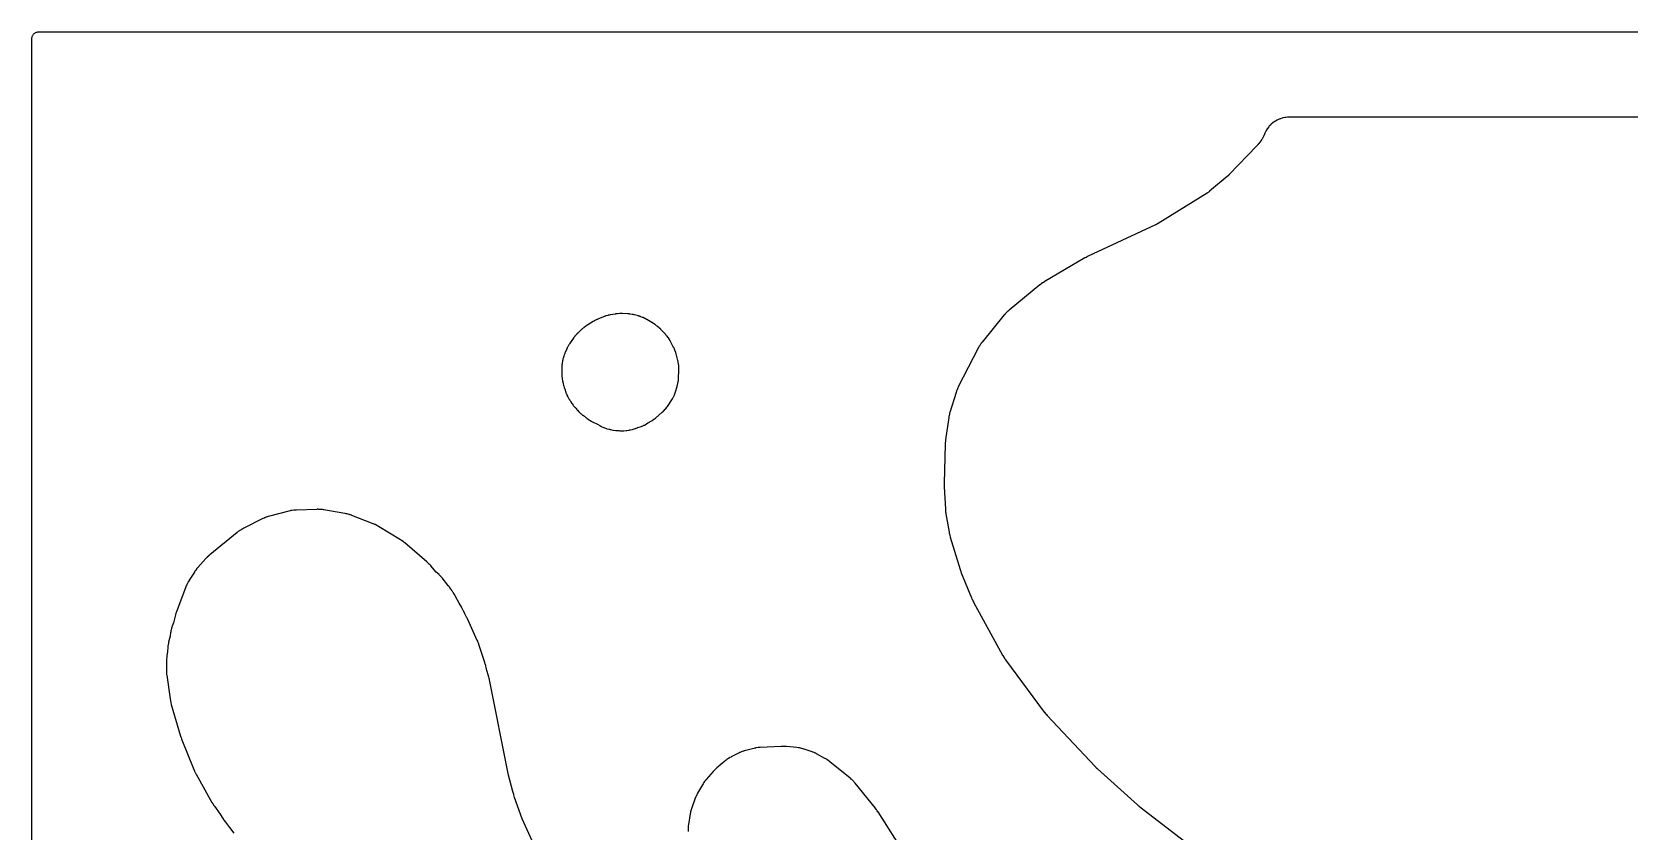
# Model space of a CAD drawing. Header units: millimetres. Extents: x 0 to 300, y 0 to 300.
# Drawn here: x -0.1 to 150, y 225 to 300.1 of the extents above; entities that cross this region are included whole.
import ezdxf

# ---------------------------------------------------------------- set-up
doc = ezdxf.new("R2010")
doc.units = ezdxf.units.MM
doc.layers.add('CUT', color=7, linetype='CONTINUOUS')

msp = doc.modelspace()

# ---------------------------------------------------------------- linework, layer by layer
at = {"layer": 'CUT'}
for points in [[(-0.0625, 1.4375), (-0.0625, 298.5625), (-0.0625, 299.4478), (-0.0589, 299.5212), (-0.0503, 299.5794), (-0.036, 299.6365), (-0.0162, 299.6918), (0.009, 299.745), (0.0392, 299.7954), (0.0743, 299.8427), (0.1137, 299.8863), (0.1573, 299.9257), (0.2046, 299.9608), (0.255, 299.991), (0.3082, 300.0162), (0.3635, 300.036), (0.4206, 300.0503), (0.4788, 300.0589), (0.5522, 300.0625), (1.4375, 300.0625), (298.512, 300.0625)], [(177.7027, 292.0625), (118.119, 292.0625), (118.1038, 292.0623), (118.005, 292.0598), (117.9898, 292.0592), (117.9305, 292.0562), (117.9002, 292.0539), (117.7456, 292.0382), (117.7063, 292.0342), (117.6462, 292.025), (117.458, 291.9863), (117.3991, 291.971), (117.2157, 291.9135), (117.1587, 291.8923), (116.9821, 291.8165), (116.9275, 291.7897), (116.7595, 291.6964), (116.7079, 291.6643), (116.5502, 291.5544), (116.5021, 291.5172), (116.3563, 291.392), (116.3123, 291.3501), (116.1799, 291.2107), (116.1403, 291.1646), (116.0227, 291.0125), (115.988, 290.9626), (115.8864, 290.7995), (115.8569, 290.7463), (115.7712, 290.5713), (115.7585, 290.5437), (115.7351, 290.4891), (115.7293, 290.4751), (115.6926, 290.3833), (115.6872, 290.3691), (115.6851, 290.3635), (115.6705, 290.3266), (115.6423, 290.2595), (115.6083, 290.1878), (115.5836, 290.1411), (115.5435, 290.0726), (115.5059, 290.0147), (115.4772, 289.9731), (115.4702, 289.9635), (115.4638, 289.9548), (115.1835, 289.5807), (115.1752, 289.5698), (115.1556, 289.5444), (115.1471, 289.5336), (115.1367, 289.5205), (115.1281, 289.5099), (115.1077, 289.4852), (115.0989, 289.4746), (115.0849, 289.4581), (115.0759, 289.4477), (115.0548, 289.4236), (115.0457, 289.4134), (115.0345, 289.401), (115.0252, 289.3908), (115.0034, 289.3674), (114.994, 289.3574), (112.4137, 286.6698), (112.4055, 286.6614), (112.3863, 286.6418), (112.3779, 286.6335), (112.3677, 286.6234), (112.3593, 286.6152), (112.3395, 286.5961), (112.331, 286.588), (112.3175, 286.5753), (112.3088, 286.5673), (112.2886, 286.5488), (112.2798, 286.5409), (112.2691, 286.5314), (112.2603, 286.5236), (112.2395, 286.5056), (112.2306, 286.498), (110.5749, 285.1), (110.5697, 285.0957), (110.5576, 285.0856), (110.5524, 285.0813), (110.5509, 285.08), (110.5301, 285.0635), (110.481, 285.0257), (110.4638, 285.0129), (110.4373, 284.9943), (110.373, 284.9513), (110.345, 284.9333), (105.7431, 282.0923), (105.7319, 282.0856), (105.7058, 282.0699), (105.6945, 282.0633), (105.6809, 282.0554), (105.6696, 282.049), (105.6431, 282.0342), (105.6317, 282.0279), (105.6136, 282.0182), (105.6021, 282.0121), (105.5752, 281.998), (105.5636, 281.9921), (105.5494, 281.985), (105.5378, 281.9792), (105.5104, 281.9659), (105.4987, 281.9603), (99.1739, 279.0033), (99.1612, 278.9972), (99.0791, 278.9565), (99.0665, 278.95), (98.9647, 278.8964), (98.9523, 278.8897), (98.8722, 278.8451), (98.8599, 278.8381), (95.0261, 276.5848), (95.0167, 276.5791), (94.9516, 276.5392), (94.9419, 276.5332), (94.8997, 276.5062), (94.8796, 276.4928), (94.7562, 276.4067), (94.7374, 276.3931), (94.7052, 276.3688), (94.6966, 276.3621), (94.6372, 276.3154), (94.6276, 276.3078), (91.7257, 273.9309), (91.7142, 273.9213), (91.6405, 273.8578), (91.6292, 273.8479), (91.5859, 273.8086), (91.5642, 273.7879), (91.4268, 273.6503), (91.4062, 273.6286), (91.367, 273.5852), (91.3571, 273.5739), (91.2936, 273.5001), (91.284, 273.4887), (89.1896, 270.9242), (89.1798, 270.9118), (89.1171, 270.8309), (89.1077, 270.8183), (89.0713, 270.7687), (89.0534, 270.7428), (88.9413, 270.5717), (88.9247, 270.5449), (88.8938, 270.4917), (88.886, 270.478), (88.8369, 270.3882), (88.8295, 270.3743), (86.9568, 266.7314), (86.9509, 266.7196), (86.9135, 266.6426), (86.9078, 266.6307), (86.8863, 266.584), (86.8759, 266.5598), (86.8113, 266.4013), (86.8019, 266.3767), (86.7846, 266.3283), (86.7803, 266.3158), (86.7532, 266.2346), (86.7492, 266.222), (86.1699, 264.3441), (86.1668, 264.3335), (86.1454, 264.2595), (86.1424, 264.2485), (86.1293, 264.1997), (86.1235, 264.1761), (86.0902, 264.0281), (86.0855, 264.0052), (86.0782, 263.9653), (86.0763, 263.9544), (86.0639, 263.8793), (86.062, 263.8671), (85.7606, 261.7766), (85.7584, 261.7595), (85.7456, 261.6481), (85.7439, 261.6309), (85.7319, 261.4907), (85.7306, 261.4735), (85.7243, 261.3616), (85.7235, 261.3443), (85.6207, 257.6815), (85.6205, 257.6687), (85.6199, 257.5858), (85.6199, 257.5731), (85.6214, 257.4689), (85.6218, 257.4562), (85.6247, 257.3733), (85.6253, 257.3606), (85.746, 255.2451), (85.7472, 255.2282), (85.7566, 255.1183), (85.7583, 255.1014), (85.774, 254.9639), (85.7761, 254.947), (85.7917, 254.8378), (85.7944, 254.8211), (86.0906, 253.0971), (86.0941, 253.0784), (86.1188, 252.9574), (86.123, 252.9388), (86.1588, 252.788), (86.1635, 252.7695), (86.1959, 252.6503), (86.2012, 252.6321), (87.1303, 249.5952), (87.1343, 249.5827), (87.1609, 249.5018), (87.1652, 249.4894), (87.2009, 249.3886), (87.2054, 249.3763), (87.2356, 249.2967), (87.2404, 249.2845), (88.191, 246.9336), (88.198, 246.9172), (88.2447, 246.8109), (88.2521, 246.7946), (88.3147, 246.663), (88.3226, 246.647), (88.3755, 246.5437), (88.3839, 246.5279), (91.1285, 241.5443), (91.1385, 241.5268), (91.2054, 241.4144), (91.216, 241.3973), (91.3046, 241.2592), (91.3158, 241.2424), (91.3901, 241.1347), (91.4018, 241.1183), (95.0421, 236.2048), (95.0526, 236.191), (95.1224, 236.1023), (95.1333, 236.0888), (95.2241, 235.9801), (95.2354, 235.9669), (95.3101, 235.8824), (95.3218, 235.8696), (99.8045, 231.0903), (99.8133, 231.0811), (99.8711, 231.022), (99.8801, 231.013), (99.9543, 230.9404), (99.9635, 230.9316), (100.0237, 230.875), (100.0331, 230.8664), (103.7822, 227.4936), (103.7906, 227.4862), (103.849, 227.4356), (103.8581, 227.4279), (103.9321, 227.3662), (103.9412, 227.3588), (104.0007, 227.3112), (104.0105, 227.3035), (108.2232, 224.0749)], [(46.9243, 224.1163), (45.981, 226.1908), (45.2854, 228.1665), (45.2155, 228.4211), (45.2064, 228.4543), (45.1247, 228.752), (44.7092, 230.266), (42.9144, 239.2333), (42.9112, 239.2481), (42.8894, 239.3444), (42.8859, 239.3592), (42.8554, 239.4794), (42.8515, 239.494), (42.8248, 239.5891), (42.8205, 239.6037), (42.6626, 240.1165), (42.6098, 240.3837), (42.6059, 240.4022), (42.5782, 240.5223), (42.5736, 240.5407), (42.5341, 240.6903), (42.529, 240.7086), (42.4938, 240.8267), (42.4881, 240.8448), (41.9188, 242.5551), (41.9136, 242.57), (41.8785, 242.6669), (41.8729, 242.6817), (41.8256, 242.8021), (41.8196, 242.8168), (41.7795, 242.9116), (41.7731, 242.9261), (40.8769, 244.8957), (40.8733, 244.9036), (40.8473, 244.9585), (40.8433, 244.9669), (40.8099, 245.0347), (40.8058, 245.0429), (40.7786, 245.0962), (40.774, 245.1049), (40.6007, 245.4309), (40.4678, 245.7149), (40.462, 245.7268), (40.4238, 245.804), (40.4178, 245.8159), (40.3676, 245.9117), (40.3614, 245.9234), (40.3197, 245.9989), (40.3132, 246.0104), (40.067, 246.4345), (39.7361, 247.0566), (39.731, 247.0661), (39.6946, 247.1317), (39.6891, 247.1414), (39.6644, 247.1839), (39.6521, 247.2042), (39.573, 247.329), (39.5605, 247.3481), (39.538, 247.3806), (39.5319, 247.3894), (39.4887, 247.4498), (39.4816, 247.4595), (39.4373, 247.5189), (39.4059, 247.573), (39.3984, 247.5856), (39.3488, 247.6664), (39.341, 247.6787), (39.31, 247.7266), (39.2936, 247.7507), (39.1829, 247.9046), (39.1653, 247.9279), (39.1298, 247.9725), (39.1206, 247.9838), (39.0598, 248.0565), (39.0503, 248.0676), (38.9032, 248.2351), (38.5716, 248.6797), (38.5632, 248.6907), (38.5077, 248.7616), (38.499, 248.7725), (38.4647, 248.8143), (38.4466, 248.8354), (38.3261, 248.9692), (38.307, 248.9893), (38.269, 249.0278), (38.2591, 249.0376), (38.1943, 249.1002), (38.1842, 249.1097), (37.9254, 249.3484), (37.4105, 249.9348), (37.3965, 249.9502), (37.3033, 250.0492), (37.2887, 250.0641), (37.1675, 250.1841), (37.1524, 250.1986), (37.0525, 250.2908), (37.0369, 250.3047), (34.9752, 252.0793), (34.9657, 252.0873), (34.9036, 252.1385), (34.8939, 252.1463), (34.856, 252.1764), (34.8362, 252.1913), (34.706, 252.2859), (34.6856, 252.3001), (34.6453, 252.3269), (34.6349, 252.3336), (34.567, 252.3768), (34.5565, 252.3834), (32.4861, 253.6399), (32.475, 253.6465), (32.4021, 253.6886), (32.3908, 253.695), (32.3464, 253.7194), (32.3235, 253.7313), (32.1726, 253.8059), (32.1722, 253.8061), (32.1487, 253.8171), (32.1023, 253.8377), (32.0904, 253.8428), (32.0125, 253.8753), (32.0005, 253.8802), (29.9847, 254.6702), (29.9706, 254.6755), (29.8785, 254.7089), (29.8643, 254.7139), (29.8085, 254.7326), (29.8068, 254.7331), (29.7726, 254.7445), (29.7436, 254.7534), (29.5536, 254.8063), (29.5242, 254.8137), (29.4664, 254.8267), (29.4515, 254.8298), (29.3547, 254.849), (29.3398, 254.8517), (27.3465, 255.1947), (27.3315, 255.1971), (27.2335, 255.2114), (27.2184, 255.2134), (27.1594, 255.2205), (27.1291, 255.2233), (26.9316, 255.2369), (26.9012, 255.2383), (26.8418, 255.2393), (26.8265, 255.2394), (26.7275, 255.2387), (26.7123, 255.2384), (24.7879, 255.1754), (24.7714, 255.1746), (24.6643, 255.1681), (24.6478, 255.1669), (24.5837, 255.1613), (24.5509, 255.1575), (24.3387, 255.127), (24.3062, 255.1214), (24.2679, 255.1137), (24.266, 255.1134), (24.2034, 255.1008), (24.1874, 255.0973), (24.0837, 255.0734), (24.0677, 255.0695), (22.2557, 254.5996), (22.2406, 254.5955), (22.1426, 254.5673), (22.1276, 254.5628), (22.0692, 254.5444), (22.0396, 254.5341), (21.8488, 254.4627), (21.8197, 254.4509), (21.7636, 254.4265), (21.7493, 254.42), (21.6569, 254.3769), (21.6428, 254.3701), (19.8517, 253.4763), (19.8371, 253.4688), (19.7429, 253.4185), (19.7285, 253.4106), (19.6728, 253.3789), (19.6448, 253.3619), (19.6193, 253.3455), (19.6112, 253.3408), (19.5831, 253.3237), (19.4043, 253.2079), (19.3772, 253.1893), (19.3255, 253.1516), (19.3123, 253.1418), (19.2279, 253.0767), (19.215, 253.0665), (16.6435, 250.9693), (16.6349, 250.9621), (16.5749, 250.9113), (16.5661, 250.9036), (16.5274, 250.8696), (16.5091, 250.8528), (16.3974, 250.7457), (16.3804, 250.7289), (16.3517, 250.699), (16.3439, 250.6909), (16.2911, 250.6339), (16.286, 250.6284), (16.2848, 250.627), (16.2766, 250.6181), (15.5192, 249.7672), (15.5091, 249.7558), (15.509, 249.7557), (15.506, 249.7523), (15.4979, 249.7431), (15.4465, 249.6829), (15.4387, 249.6735), (15.4085, 249.6367), (15.3934, 249.6175), (15.298, 249.4911), (15.2838, 249.4713), (15.2566, 249.4321), (15.2498, 249.422), (15.206, 249.356), (15.1994, 249.3458), (14.7171, 248.5847), (14.7082, 248.5702), (14.6519, 248.4754), (14.6434, 248.4607), (14.6274, 248.432), (14.6146, 248.4104), (14.6071, 248.3975), (14.5784, 248.3465), (14.5644, 248.3201), (14.4778, 248.1461), (14.4651, 248.119), (14.4417, 248.0654), (14.4359, 248.0517), (14.3991, 247.9616), (14.3936, 247.9477), (13.5102, 245.6173), (13.5043, 245.6009), (13.4673, 245.4941), (13.4618, 245.4776), (13.4193, 245.3422), (13.4143, 245.3255), (13.3836, 245.2167), (13.3791, 245.1999), (13.2258, 244.59), (13.1087, 244.2575), (13.1043, 244.2446), (13.0767, 244.1603), (13.0726, 244.1473), (13.0572, 244.0962), (13.0499, 244.0699), (13.0065, 243.8979), (13.0004, 243.8713), (12.9897, 243.8191), (12.9871, 243.8057), (12.9713, 243.7184), (12.969, 243.7049), (12.9114, 243.3398), (12.7949, 242.8765), (12.7916, 242.8631), (12.7718, 242.7758), (12.7689, 242.7623), (12.7582, 242.7096), (12.7533, 242.6825), (12.7258, 242.5057), (12.7222, 242.4784), (12.7163, 242.4249), (12.715, 242.4112), (12.7074, 242.322), (12.7063, 242.3082), (12.6785, 241.8644), (12.625, 241.5256), (12.6221, 241.5052), (12.6058, 241.3726), (12.6037, 241.3522), (12.5889, 241.1853), (12.5875, 241.1648), (12.5803, 241.0314), (12.5796, 241.0109), (12.5643, 240.2267), (12.5641, 240.2155), (12.5641, 240.1372), (12.5642, 240.1256), (12.5651, 240.0743), (12.5661, 240.0496), (12.5753, 239.8958), (12.5772, 239.8721), (12.5813, 239.831), (12.5825, 239.8199), (12.5916, 239.7431), (12.5932, 239.7307), (12.6, 239.682), (12.6016, 239.6683), (12.6035, 239.6533), (12.9121, 237.4517), (12.9156, 237.43), (12.9405, 237.2894), (12.9448, 237.2678), (12.9826, 237.0928), (12.9876, 237.0714), (13.0228, 236.933), (13.0286, 236.9118), (13.0287, 236.9116), (13.9022, 233.9385), (13.9066, 233.9242), (13.9363, 233.8316), (13.9411, 233.8174), (13.9813, 233.7021), (13.9864, 233.688), (14.0207, 233.597), (14.0262, 233.583), (15.1476, 230.8201), (15.1519, 230.8096), (15.1593, 230.7922), (15.1638, 230.7821), (15.1814, 230.7407), (15.1859, 230.7304), (15.2062, 230.6853), (15.2164, 230.6638), (15.2183, 230.66), (15.2836, 230.5242), (15.2921, 230.5074), (15.3487, 230.3986), (15.3577, 230.382), (16.8481, 227.7262), (16.8565, 227.7117), (16.9124, 227.6184), (16.9212, 227.6042), (16.9945, 227.4891), (17.0037, 227.4751), (17.0646, 227.385), (17.0742, 227.3713), (17.6108, 226.6244), (17.7989, 226.3095), (17.8104, 226.2911), (17.8868, 226.173), (17.8989, 226.155), (18.0001, 226.0105), (18.0129, 225.993), (18.0977, 225.8807), (18.111, 225.8636), (18.5074, 225.3764), (18.9071, 224.82)], [(81.9629, 222.8262), (79.4233, 226.8238), (79.414, 226.838), (79.3524, 226.9292), (79.3427, 226.9431), (79.2621, 227.0553), (79.2521, 227.0689), (79.1854, 227.1565), (79.1749, 227.1699), (77.2713, 229.5292), (77.2613, 229.5413), (77.195, 229.6192), (77.1847, 229.6311), (77.1437, 229.6768), (77.1221, 229.6996), (76.9778, 229.8444), (76.955, 229.8661), (76.9094, 229.9072), (76.8976, 229.9176), (76.82, 229.9841), (76.8079, 229.9942), (74.9075, 231.5377), (74.8968, 231.5462), (74.8263, 231.6008), (74.8153, 231.6091), (74.7722, 231.641), (74.7498, 231.6568), (74.6017, 231.7561), (74.5785, 231.7708), (74.5327, 231.7986), (74.5209, 231.8056), (74.4436, 231.85), (74.4316, 231.8568), (73.6528, 232.2814), (73.6408, 232.2877), (73.5627, 232.328), (73.5506, 232.3341), (73.5032, 232.3573), (73.4786, 232.3686), (73.3173, 232.4385), (73.2923, 232.4487), (73.2429, 232.4675), (73.2302, 232.4722), (73.1474, 232.5016), (73.1346, 232.506), (72.4802, 232.7219), (72.464, 232.727), (72.3585, 232.7586), (72.3422, 232.7632), (72.2783, 232.7804), (72.2454, 232.7882), (72.0299, 232.8332), (71.9965, 232.8392), (71.9311, 232.849), (71.9143, 232.8513), (71.805, 232.8646), (71.7882, 232.8664), (70.832, 232.9554), (70.8113, 232.957), (70.6764, 232.9648), (70.6556, 232.9657), (70.4862, 232.9697), (70.4654, 232.9698), (70.3304, 232.9683), (70.3096, 232.9677), (68.3601, 232.8783), (68.3452, 232.8775), (68.2487, 232.8706), (68.2338, 232.8694), (68.1759, 232.8638), (68.1464, 232.8603), (67.9549, 232.8323), (67.9255, 232.8273), (67.8685, 232.816), (67.8539, 232.8129), (67.7594, 232.7918), (67.7449, 232.7884), (66.9968, 232.6018), (66.9802, 232.5975), (66.873, 232.5674), (66.8566, 232.5626), (66.7927, 232.5427), (66.7603, 232.5316), (66.5519, 232.4535), (66.5201, 232.4405), (66.459, 232.4135), (66.4434, 232.4064), (66.3429, 232.3585), (66.3275, 232.3509), (65.6244, 231.9912), (65.6093, 231.9831), (65.5115, 231.9295), (65.4966, 231.9211), (65.4389, 231.8873), (65.4098, 231.8691), (65.2244, 231.7456), (65.1964, 231.7258), (65.1429, 231.6856), (65.1293, 231.6751), (65.0422, 231.6057), (65.0289, 231.5948), (64.279, 230.961), (64.2708, 230.9539), (64.2139, 230.9041), (64.2055, 230.8966), (64.1688, 230.8632), (64.1515, 230.8468), (64.0455, 230.7423), (64.0294, 230.7258), (64.0021, 230.6968), (63.9948, 230.6888), (63.9446, 230.6334), (63.9366, 230.6244), (63.277, 229.8663), (63.2674, 229.855), (63.2067, 229.7817), (63.1975, 229.7703), (63.1621, 229.7254), (63.1446, 229.7019), (63.0342, 229.5467), (63.0178, 229.5224), (62.987, 229.4742), (62.9792, 229.4618), (62.9298, 229.3803), (62.9224, 229.3677), (62.4766, 228.59), (62.4704, 228.5789), (62.431, 228.5067), (62.425, 228.4955), (62.4023, 228.4516), (62.3911, 228.4288), (62.3216, 228.2797), (62.3114, 228.2565), (62.2924, 228.2108), (62.2877, 228.1991), (62.2577, 228.1224), (62.2532, 228.1106), (61.9274, 227.2226), (61.9226, 227.2091), (61.8928, 227.1212), (61.8883, 227.1077), (61.8716, 227.0544), (61.8637, 227.027), (61.8167, 226.8475), (61.8101, 226.8197), (61.7985, 226.7652), (61.7957, 226.7512), (61.7786, 226.6599), (61.7762, 226.6459), (61.6136, 225.6462), (61.6113, 225.6303), (61.5973, 225.5271), (61.5954, 225.5112), (61.5886, 225.4491), (61.586, 225.4171), (61.5747, 225.2093), (61.5738, 225.1773), (61.5738, 225.1147), (61.574, 225.0987), (61.5767, 224.9946)]]:
    msp.add_lwpolyline(points, dxfattribs=at)
msp.add_lwpolyline([(49.7142, 268.2985), (49.721, 268.2102), (49.7222, 268.1966), (49.7272, 268.147), (49.7213, 268.0617), (49.7205, 268.0476), (49.7179, 267.9924), (49.7173, 267.9641), (49.7176, 267.7828), (49.7204, 267.7264), (49.7375, 267.5484), (49.7455, 267.4924), (49.7798, 267.3144), (49.7858, 267.2868), (49.7987, 267.2331), (49.8022, 267.2194), (49.8259, 267.1306), (49.8297, 267.117), (49.8378, 267.0892), (49.8398, 267.076), (49.8443, 267.0493), (49.8772, 266.8786), (49.8899, 266.8259), (49.9374, 266.6611), (49.9548, 266.6097), (50.0179, 266.4478), (50.0283, 266.4227), (50.0412, 266.3935), (50.0573, 266.3383), (50.0612, 266.3256), (50.0872, 266.2435), (50.0914, 266.2309), (50.1081, 266.1818), (50.1172, 266.1569), (50.1791, 265.9986), (50.2006, 265.9501), (50.2752, 265.7999), (50.3009, 265.7535), (50.3897, 265.6086), (50.404, 265.5863), (50.433, 265.5433), (50.4406, 265.5324), (50.4904, 265.4621), (50.4981, 265.4513), (50.53, 265.4084), (50.5328, 265.4032), (50.5577, 265.3581), (50.571, 265.3353), (50.6593, 265.1912), (50.6888, 265.1475), (50.7881, 265.0135), (50.8213, 264.9725), (50.9334, 264.846), (50.9514, 264.8267), (50.9872, 264.7897), (50.9932, 264.7836), (51.0518, 264.7046), (51.0606, 264.6931), (51.1183, 264.6191), (51.1273, 264.6078), (51.163, 264.5641), (51.1818, 264.5423), (51.3058, 264.4049), (51.3466, 264.3639), (51.4813, 264.2408), (51.5258, 264.204), (51.6738, 264.0928), (51.6973, 264.0761), (51.744, 264.0444), (51.756, 264.0365), (51.8317, 263.9877), (51.8695, 263.9521), (51.8817, 263.9408), (51.9623, 263.8687), (51.9749, 263.8578), (52.0245, 263.8158), (52.0505, 263.795), (52.2207, 263.6666), (52.276, 263.6295), (52.4594, 263.5207), (52.4885, 263.5045), (52.5461, 263.4745), (52.561, 263.467), (52.6583, 263.4198), (52.6733, 263.4127), (53.062, 263.2371), (53.2752, 263.107), (53.2887, 263.099), (53.377, 263.0483), (53.3907, 263.0406), (53.4445, 263.0116), (53.4724, 262.9974), (53.6538, 262.9113), (53.7118, 262.8874), (53.8986, 262.8216), (53.9587, 262.8039), (54.154, 262.7573), (54.1847, 262.7508), (54.2448, 262.7397), (54.246, 262.7395), (54.2996, 262.7252), (54.5016, 262.6828), (54.5662, 262.6729), (54.7745, 262.6525), (54.8071, 262.6502), (54.8708, 262.6474), (54.8871, 262.647), (54.9344, 262.6462), (55.0411, 262.6323), (55.0441, 262.6319), (55.0603, 262.63), (55.1653, 262.6192), (55.1814, 262.6177), (55.2446, 262.6129), (55.2771, 262.6114), (55.4851, 262.6069), (55.55, 262.609), (55.7544, 262.6268), (55.8187, 262.6359), (56.0228, 262.6762), (56.0443, 262.6811), (56.1035, 262.688), (56.1658, 262.6987), (56.3607, 262.7426), (56.4215, 262.7598), (56.6133, 262.8249), (56.6429, 262.8358), (56.7002, 262.8587), (56.7148, 262.8647), (56.8092, 262.9053), (56.8236, 262.9118), (56.8558, 262.9266), (57.072, 262.9943), (57.0844, 262.9983), (57.1645, 263.0253), (57.1768, 263.0296), (57.2246, 263.0469), (57.2489, 263.0563), (57.4032, 263.1197), (57.4296, 263.1319), (57.4312, 263.1326), (57.4784, 263.1546), (57.6248, 263.2306), (57.67, 263.2566), (57.8111, 263.3463), (57.8328, 263.3608), (57.8745, 263.3899), (57.8851, 263.3975), (57.9081, 263.4143), (57.9347, 263.4274), (57.947, 263.4335), (57.9945, 263.4582), (58.0185, 263.4713), (58.1706, 263.5592), (58.2167, 263.5887), (58.3601, 263.6901), (58.3821, 263.7064), (58.4243, 263.7393), (58.435, 263.7478), (58.5041, 263.8041), (58.5146, 263.8128), (59.1545, 264.3592), (59.1655, 264.3688), (59.2359, 264.4319), (59.2467, 264.4418), (59.288, 264.4807), (59.3087, 264.5012), (59.4382, 264.6355), (59.4765, 264.6793), (59.5924, 264.8255), (59.6099, 264.8488), (59.643, 264.895), (59.6513, 264.9069), (59.7045, 264.9851), (59.7126, 264.9972), (60.0447, 265.5121), (60.0524, 265.5242), (60.101, 265.6036), (60.1083, 265.6159), (60.1364, 265.6644), (60.1501, 265.6895), (60.2346, 265.8526), (60.2584, 265.9047), (60.3269, 266.0752), (60.3369, 266.102), (60.3553, 266.1549), (60.3598, 266.1685), (60.3883, 266.2571), (60.3925, 266.2708), (60.3946, 266.278), (60.5385, 266.7666), (60.5664, 266.8615), (60.5693, 266.8711), (60.5727, 266.8833), (60.5943, 266.9627), (60.5975, 266.975), (60.6094, 267.023), (60.615, 267.0477), (60.6476, 267.2067), (60.6557, 267.2567), (60.6649, 267.3353), (60.6678, 267.3523), (60.6726, 267.3886), (60.68, 267.4597), (60.6816, 267.4779), (60.6903, 267.5966), (60.6913, 267.6149), (60.7169, 268.2217), (60.7173, 268.2353), (60.719, 268.3235), (60.7191, 268.3371), (60.719, 268.3901), (60.7183, 268.4172), (60.7099, 268.591), (60.7048, 268.645), (60.7034, 268.6554), (60.7013, 268.6932), (60.6959, 268.7462), (60.6714, 268.9151), (60.667, 268.9413), (60.6572, 268.9924), (60.6546, 269.0055), (60.6365, 269.0901), (60.6335, 269.103), (60.4916, 269.701), (60.4871, 269.7186), (60.4565, 269.8324), (60.4515, 269.8499), (60.431, 269.9176), (60.4195, 269.952), (60.3858, 270.0431), (60.3736, 270.0811), (60.3565, 270.1274), (60.3398, 270.1675), (60.3378, 270.173), (60.3242, 270.2066), (60.3125, 270.2332), (60.2956, 270.2738), (60.2856, 270.2964), (60.2653, 270.3402), (60.2599, 270.3514), (60.2245, 270.4235), (60.219, 270.4346), (59.9243, 271.0054), (59.9177, 271.0179), (59.8737, 271.0983), (59.8668, 271.1106), (59.8393, 271.1583), (59.8246, 271.1824), (59.727, 271.3344), (59.6944, 271.3804), (59.5829, 271.5227), (59.565, 271.5444), (59.5291, 271.5861), (59.5197, 271.5967), (59.4583, 271.6647), (59.4487, 271.675), (59.0126, 272.1352), (59.0033, 272.1448), (58.9421, 272.2066), (58.9326, 272.216), (58.895, 272.2523), (58.8753, 272.2704), (58.7468, 272.3838), (58.7052, 272.4174), (58.6931, 272.4262), (58.6669, 272.449), (58.6256, 272.4818), (58.4887, 272.5811), (58.467, 272.5961), (58.424, 272.6245), (58.4129, 272.6316), (58.3403, 272.6773), (58.329, 272.6842), (57.6908, 273.0662), (57.679, 273.0731), (57.6017, 273.117), (57.5897, 273.1236), (57.5426, 273.149), (57.5183, 273.1614), (57.3603, 273.2373), (57.3099, 273.2588), (57.1457, 273.32), (57.1253, 273.3271), (57.1055, 273.3345), (57.0787, 273.3437), (57.026, 273.3605), (57.0125, 273.3647), (56.9242, 273.3906), (56.9106, 273.3944), (56.5404, 273.4935), (56.5248, 273.4975), (56.4233, 273.5217), (56.4077, 273.5253), (56.3464, 273.5382), (56.3148, 273.544), (56.1087, 273.5761), (56.0768, 273.5802), (56.0145, 273.5865), (55.9985, 273.5879), (55.8945, 273.5957), (55.8784, 273.5967), (55.8717, 273.597), (55.4054, 273.6192), (55.3892, 273.6197), (55.2836, 273.6219), (55.2673, 273.622), (55.2039, 273.6216), (55.1714, 273.6205), (54.9607, 273.6076), (54.9283, 273.6048), (54.8653, 273.5975), (54.8492, 273.5954), (54.7446, 273.5805), (54.7286, 273.578), (54.2834, 273.5019), (54.2672, 273.4989), (54.1625, 273.4781), (54.1464, 273.4746), (54.0838, 273.4604), (54.052, 273.4522), (53.8467, 273.3935), (53.8154, 273.3835), (53.7547, 273.3625), (53.7393, 273.3569), (53.6393, 273.3192), (53.624, 273.3132), (53.1044, 273.1006), (53.0933, 273.0959), (53.0216, 273.0649), (53.0106, 273.06), (52.9678, 273.0405), (52.9461, 273.03), (52.8067, 272.9595), (52.7855, 272.9482), (52.7444, 272.9253), (52.734, 272.9193), (52.6665, 272.8799), (52.6562, 272.8737), (52.1491, 272.5637), (52.1362, 272.5556), (52.0525, 272.5015), (52.0398, 272.493), (51.9904, 272.4592), (51.9656, 272.4413), (51.8072, 272.3207), (51.7833, 272.3015), (51.7376, 272.2629), (51.7261, 272.2528), (51.6517, 272.1866), (51.6404, 272.1763), (51.2205, 271.7828), (51.2205, 271.7827), (51.2098, 271.7725), (51.1411, 271.7048), (51.1307, 271.6942), (51.0904, 271.6526), (51.0703, 271.6307), (50.9434, 271.4857), (50.9244, 271.4628), (50.8884, 271.4174), (50.8794, 271.4057), (50.8214, 271.3286), (50.8126, 271.3166), (50.5067, 270.888), (50.5046, 270.8851), (50.4954, 270.8717), (50.4365, 270.7844), (50.4277, 270.7709), (50.3938, 270.7175), (50.3771, 270.6897), (50.274, 270.5062), (50.2589, 270.4775), (50.231, 270.4208), (50.224, 270.4061), (50.1801, 270.3105), (50.1735, 270.2956), (50.0381, 269.9788), (50.0321, 269.9644), (50.0109, 269.911), (49.9831, 269.8454), (49.9766, 269.8295), (49.9359, 269.7255), (49.9299, 269.7094), (49.9073, 269.6463), (49.8966, 269.6137), (49.8334, 269.3996), (49.8246, 269.3664), (49.8094, 269.3011), (49.8057, 269.2844), (49.7834, 269.1749), (49.7802, 269.158), (49.7509, 268.9903), (49.7488, 268.9768), (49.7355, 268.8892), (49.7337, 268.8757), (49.7269, 268.8229), (49.7241, 268.7958), (49.7098, 268.6217), (49.7079, 268.5672), (49.7095, 268.3925), (49.7103, 268.3653), (49.7133, 268.3121)], close=True, dxfattribs=at)

doc.saveas('drawing.dxf')
